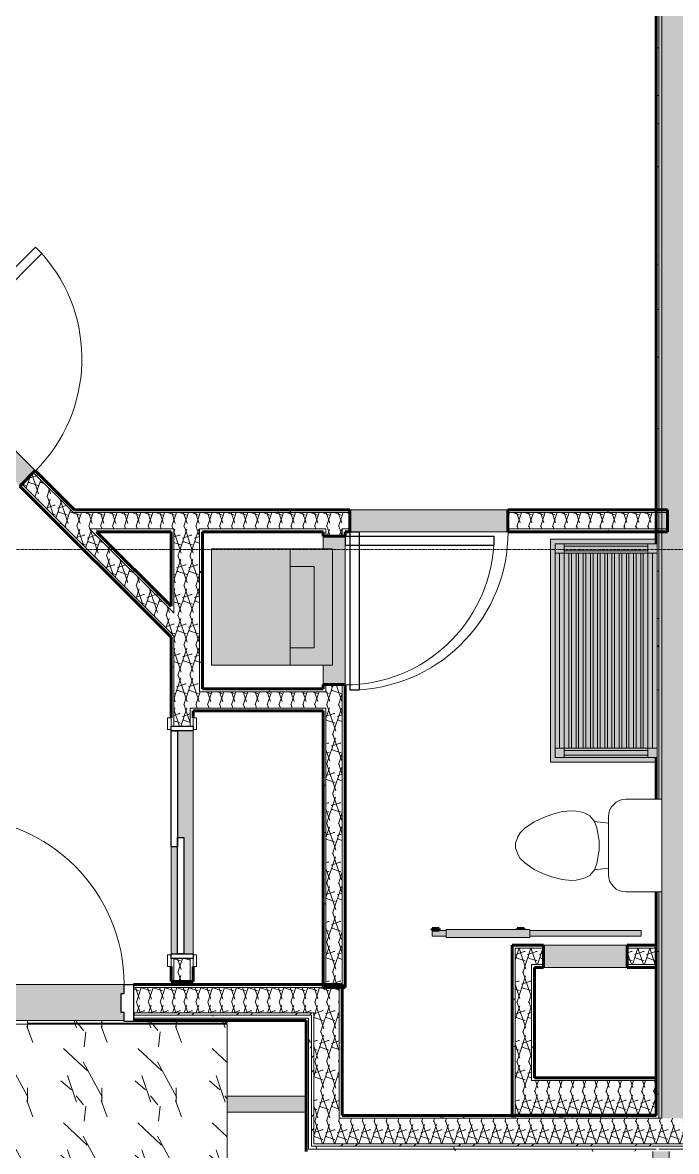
# Model space of a CAD drawing. Header units: inches. Extents: x -4169 to -1846, y 9706 to 12377.
# Drawn here: x -3479.4 to -3338.6, y 11717.6 to 11960.7 of the extents above; entities that cross this region are included whole.
import ezdxf

# ---------------------------------------------------------------- set-up
doc = ezdxf.new("R2010")
doc.units = ezdxf.units.IN
doc.header["$MEASUREMENT"] = 0
doc.linetypes.add('Grid Line 1_2_', pattern=[0.875, 0.5, -0.125, 0.125, -0.125])
for name, color, linetype, lineweight in [('0-1', 7, 'Continuous', 5), ('0-2', 50, 'Continuous', 18), ('A-CLNG', 13, 'Continuous', 18), ('A-CLNG-PATT-1', 252, 'Continuous', 18), ('A-DOOR', 31, 'Continuous', 18), ('A-DOOR-1', 250, 'Continuous', 9), ('A-DOOR-2', 90, 'Continuous', 30), ('A-DOOR-3', 135, 'Continuous', 18), ('A-DOOR-4', 50, 'Continuous', 18), ('A-DOOR-5', 10, 'Continuous', 60), ('A-DOOR-6', 31, 'Continuous', 30), ('A-DOOR-7', 31, 'Continuous', 9), ('A-DOOR-FRAM', 31, 'Continuous', 30), ('A-DOOR-FRAM-1', 90, 'Continuous', 30), ('A-WALL', 113, 'Continuous', 18), ('A-WALL-1', 8, 'Continuous', 5), ('A-WALL-3', 252, 'Continuous', 18), ('A-WALL-4', 10, 'Continuous', 60), ('A-WALL-5', 50, 'Continuous', 18), ('A-WALL-PATT-1', 250, 'Continuous', 9), ('A-WALL-PATT-2', 253, 'Continuous', 9), ('A-WALL-PATT-4', 111, 'Continuous', 9), ('I-WALL', 2, 'Continuous', 18), ('I-WALL-2', 2, 'Continuous', 5), ('I-WALL-3', 2, 'Continuous', 60), ('P-SANR-FIXT-2', 250, 'Continuous', 9), ('P-SANR-FIXT-3', 55, 'Continuous', 9), ('Q-CASE-1', 9, 'Continuous', 9), ('Q-CASE-3', 250, 'Continuous', 9), ('S-BEAM', 12, 'Continuous', 9), ('S-GRID-1', 1, 'Grid Line 1_2_', 9)]:
    doc.layers.add(name, color=color, linetype=linetype, lineweight=lineweight)
pattern_1 = [(0, (0, 0), (20.48, 5.12), [0.845, -14.515, 0.845, -14.515, -81.92]), (0, (0, 0), (20.48, 5.12), [-30.72, 0.845, -29.875, 0.845, -14.515, -35.84]), (0, (0, 0), (20.48, 5.12), [-76.8, 0.845, -9.395, 0.845, -24.755]), (120, (7.68, 2.56), (-14.67405, 15.1762003), [0.845, -14.515, 0.845, -14.515, -81.92]), (120, (7.68, 2.56), (-14.67405, 15.1762003), [-30.72, 0.845, -29.875, 0.845, -14.515, -35.84]), (120, (7.68, 2.56), (-14.67405, 15.1762003), [-76.8, 0.845, -9.395, 0.845, -24.755]), (240, (10.24, 12.8), (-5.80595, -20.2962003), [0.845, -14.515, 0.845, -14.515, -81.92]), (240, (10.24, 12.8), (-5.80595, -20.2962003), [-30.72, 0.845, -29.875, 0.845, -14.515, -35.84]), (240, (10.24, 12.8), (-5.80595, -20.2962003), [-76.8, 0.845, -9.395, 0.845, -24.755])]
pattern_2 = [(161.57, (0.32, 0.32), (-2.560496185, -0.000537386), [0, -18.214, 2.022, 0]), (18.43, (-0.32, 0.32), (-2.560496185, 0.000537386), [0, -18.214, 2.022, 0]), (108.43, (0.32, 0.32), (1.27922091, -6.400876726), [6.07, -14.166]), (71.57, (-0.32, 0.32), (1.27922091, 6.400876726), [6.07, -14.166])]
pattern_3 = [(45, (0, 0), (-6.335677, 6.335677), []), (45, (0, 9.6), (-6.335677, 6.335677), [])]

# ---------------------------------------------------------------- blocks, each defined once
blk = doc.blocks.new('SWING - SINGLE - FLUSH - 2-10 x 6-8 - PRIVACY-2632541-ENLARGED RCP - 2ND FLOOR PLAN')
at = {"layer": 'A-DOOR-1'}
blk.add_arc((17, 2.37), 34.07, 93.3657, 180, dxfattribs=at)
at = {"layer": 'A-DOOR-2'}
for p, q in [((15, 2.37), (15, 36.38)), ((17, 36.38), (15, 36.38)), ((17, 2.37), (17, 36.38)), ((17, 2.37), (15, 2.37))]:
    blk.add_line(p, q, dxfattribs=at)
blk = doc.blocks.new('Stacked Washer and Dryer - 26_x25_ - Private-1372850-ENLARGED RCP - 2ND FLOOR PLAN')
at = {"layer": 'P-SANR-FIXT-3'}
blk.add_hatch(color=256, dxfattribs=at).paths.add_polyline_path([(10.03, 12.5), (0, 12.5), (0, -12.5), (26, -12.5), (26, 12.5), (11.25, 12.5)], flags=0)
at = {"layer": 'P-SANR-FIXT-2'}
for p, q in [((26, 12.5), (0, 12.5)), ((0, -12.5), (0, 12.5)), ((16.91, -12.5), (16.91, 12.5)), ((26, 12.5), (26, -12.5)), ((22.09, 8.75), (16.91, 8.75)), ((22.09, -8.75), (22.09, 8.75)), ((16.91, -8.75), (22.09, -8.75)), ((0, -12.5), (26, -12.5))]:
    blk.add_line(p, q, dxfattribs=at)
blk = doc.blocks.new('SWING - SINGLE - FLUSH - 2-10 x 6-8 - PRIVACY-2632540-ENLARGED RCP - 2ND FLOOR PLAN')
at = {"layer": 'A-DOOR-1'}
blk.add_arc((17, -2.37), 34.07, 180, 266.6343, dxfattribs=at)
at = {"layer": 'A-DOOR-2'}
for p, q in [((15, -2.37), (15, -36.38)), ((17, -2.37), (15, -2.37)), ((17, -2.37), (17, -36.38)), ((17, -36.38), (15, -36.38))]:
    blk.add_line(p, q, dxfattribs=at)
blk = doc.blocks.new('SWING - SINGLE - FLUSH - 2-8 x 6-8 - PASSAGE-2632548-ENLARGED RCP - 2ND FLOOR PLAN')
at = {"layer": 'A-DOOR-1'}
blk.add_arc((16, -2.37), 32.07, 180, 266.4241, dxfattribs=at)
at = {"layer": 'A-DOOR-2'}
for p, q in [((14, -2.37), (14, -34.38)), ((16, -2.37), (14, -2.37)), ((16, -2.37), (16, -34.38)), ((16, -34.38), (14, -34.38))]:
    blk.add_line(p, q, dxfattribs=at)
blk = doc.blocks.new('SLIDING - FLUSH - 4-0 x 6-8-2636080-ENLARGED RCP - 2ND FLOOR PLAN')
at = {"layer": 'A-DOOR-1'}
for p, q in [((-26.75, 3.25), (-24.25, 3.25)), ((-26.75, 2.5), (-26.75, 3.25)), ((-24.25, 2.5), (-26.75, 2.5)), ((-24.25, 3.25), (-24.25, 2.5)), ((24.25, 3.25), (26.75, 3.25)), ((24.25, 2.5), (24.25, 3.25)), ((26.75, 2.5), (24.25, 2.5)), ((26.75, 3.25), (26.75, 2.5)), ((-26.75, -2.25), (-24.25, -2.25)), ((-26.75, -3), (-26.75, -2.25)), ((-24.25, -2.25), (-24.25, -3)), ((24.25, -2.25), (26.75, -2.25)), ((24.25, -3), (24.25, -2.25)), ((26.75, -2.25), (26.75, -3)), ((-24.25, -3), (-26.75, -3)), ((26.75, -3), (24.25, -3))]:
    blk.add_line(p, q, dxfattribs=at)
at = {"layer": 'A-DOOR-2'}
for p, q in [((-1, 0.5), (24, 0.5)), ((-1, -0.88), (-1, 0.5)), ((24, 0.5), (24, -0.88)), ((-24, -0.88), (1, -0.88)), ((-24, -2.25), (-24, -0.88)), ((1, -2.25), (-24, -2.25)), ((24, -0.88), (-1, -0.88)), ((1, -0.88), (1, -2.25))]:
    blk.add_line(p, q, dxfattribs=at)
at = {"layer": 'A-DOOR-FRAM-1'}
for p, q in [((-25, 2.5), (-24, 2.5)), ((-25, -2.25), (-25, 2.5)), ((-24, 2.5), (-24, -2.25)), ((24, 2.5), (25, 2.5)), ((24, -2.25), (24, 2.5)), ((25, 2.5), (25, -2.25)), ((-24, -2.25), (-25, -2.25)), ((25, -2.25), (24, -2.25))]:
    blk.add_line(p, q, dxfattribs=at)
blk = doc.blocks.new('Toilet-Domestic-3D - Toilet-Domestic-3D-1352612-ENLARGED RCP - 2ND FLOOR PLAN')
at = {"layer": 'P-SANR-FIXT-2'}
for p, q in [((-9.98, 19.48), (9.98, 19.48)), ((-9.98, 11.75), (-9.98, 19.48)), ((9.98, 19.48), (9.98, 11.75)), ((6.25, 8.02), (-6.25, 8.02)), ((-4.86, 8.02), (-5.21, 5)), ((4.86, 8.02), (5.21, 5)), ((-5.21, 5), (-6.4, 4)), ((-3.84, 5.5), (-5.21, 5)), ((-1, 6), (-3.84, 5.5)), ((1, 6), (-1, 6)), ((3.84, 5.5), (1, 6)), ((5.21, 5), (3.84, 5.5)), ((6.4, 4), (5.21, 5)), ((-6.97, 3), (-7.24, 2)), ((-6.4, 4), (-6.97, 3)), ((6.97, 3), (6.4, 4)), ((7.24, 2), (6.97, 3)), ((-7.41, 1), (-7.5, 0)), ((-7.5, 0), (-7.33, -1.99)), ((-7.24, 2), (-7.41, 1)), ((7.41, 1), (7.24, 2)), ((7.33, -1.99), (7.5, 0)), ((7.5, 0), (7.41, 1)), ((-7.33, -1.99), (-6.79, -4)), ((6.79, -4), (7.33, -1.99)), ((-6.79, -4), (-6.06, -6)), ((6.06, -6), (6.79, -4)), ((-6.06, -6), (-5.13, -8)), ((5.13, -8), (6.06, -6)), ((-5.13, -8), (-3.74, -10)), ((3.74, -10), (5.13, -8)), ((-3.74, -10), (-2.74, -11)), ((-2.74, -11), (-1.87, -11.5)), ((-1.87, -11.5), (-0.5, -12)), ((-0.5, -12), (0.5, -12)), ((0.5, -12), (1.87, -11.5)), ((1.87, -11.5), (2.74, -11)), ((2.74, -11), (3.74, -10))]:
    blk.add_line(p, q, dxfattribs=at)
for centre, start, end in [((-6.25, 11.75), 180, 270), ((6.25, 11.75), 270, 360)]:
    blk.add_arc(centre, 3.73, start, end, dxfattribs=at)
blk = doc.blocks.new('Bath Vanity - Bath Vanity 48_-2581695-ENLARGED RCP - 2ND FLOOR PLAN')
at = {"layer": 'Q-CASE-1'}
h = blk.add_hatch(color=256, dxfattribs=at)
h.paths.add_polyline_path([(-23.26, 24), (-23.26, 1.25), (-22.26, 1.25), (-22.26, 23), (23.74, 23), (23.74, 1.25), (24.74, 1.25), (24.74, 24), (-22.26, 24)], flags=0)
h.paths.add_polyline_path([(-20.26, 21.16), (-20.26, 21), (21.74, 21), (21.74, 22), (-20.26, 22)], flags=0)
h.paths.add_polyline_path([(-20.26, 13.27), (21.74, 13.27), (21.74, 13.82), (-20.26, 13.82)], flags=0)
h.paths.add_polyline_path([(-20.26, 19.45), (21.74, 19.45), (21.74, 20), (-20.26, 20)], flags=0)
h.paths.add_polyline_path([(-20.26, 15.36), (-20.26, 14.82), (21.74, 14.82), (21.74, 15.36), (12.97, 15.36)], flags=0)
h.paths.add_polyline_path([(-20.26, 11.73), (21.74, 11.73), (21.74, 12.27), (-20.26, 12.27)], flags=0)
h.paths.add_polyline_path([(-20.26, 3), (-20.26, 2), (21.74, 2), (21.74, 3), (10.62, 3)], flags=0)
h.paths.add_polyline_path([(-20.26, 10.18), (21.74, 10.18), (21.74, 10.73), (-20.26, 10.73)], flags=0)
h.paths.add_polyline_path([(-20.26, 16.91), (-20.26, 16.36), (21.74, 16.36), (21.74, 16.91), (12.97, 16.91)], flags=0)
h.paths.add_polyline_path([(-20.26, 4.55), (-20.26, 4), (21.74, 4), (21.74, 4.55), (11.69, 4.55)], flags=0)
h.paths.add_polyline_path([(-20.26, 8.64), (21.74, 8.64), (21.74, 9.18), (-20.26, 9.18)], flags=0)
h.paths.add_polyline_path([(-20.26, 18.45), (-20.26, 17.91), (21.74, 17.91), (21.74, 18.45), (12.97, 18.45)], flags=0)
h.paths.add_polyline_path([(-20.26, 6.09), (-20.26, 5.55), (21.74, 5.55), (21.74, 6.09), (12.75, 6.09)], flags=0)
h.paths.add_polyline_path([(-20.26, 7.09), (21.74, 7.09), (21.74, 7.64), (-20.26, 7.64)], flags=0)
h = blk.add_hatch(color=256, dxfattribs=at)
h.paths.add_polyline_path([(-22.26, 2), (-22.26, 1), (-20.26, 1), (-20.26, 3), (-22.26, 3)], flags=0)
h.paths.add_polyline_path([(-22.26, 21), (-20.26, 21), (-20.26, 23), (-22.26, 23), (-22.26, 21.16)], flags=0)
h.paths.add_polyline_path([(21.74, 1), (23.74, 1), (23.74, 3), (21.74, 3), (21.74, 1.25)], flags=0)
h.paths.add_polyline_path([(21.74, 21), (23.74, 21), (23.74, 23), (21.74, 23), (21.74, 21.16)], flags=0)
for points in [[(-20.26, 23), (-20.26, 22), (21.74, 22), (21.74, 23), (12.97, 23)], [(-22.26, 4), (-22.26, 3), (-21.76, 3), (-21.76, 21), (-22.26, 21), (-22.26, 4.55)], [(-21.76, 13.27), (-21.76, 3), (-20.76, 3), (-20.76, 21), (-21.76, 21), (-21.76, 13.82)], [(-20.76, 7.09), (-20.76, 3), (-20.26, 3), (-20.26, 21), (-20.76, 21), (-20.76, 7.64)], [(-20.26, 21), (-20.26, 20), (21.74, 20), (21.74, 21), (12.97, 21)], [(-20.26, 19.45), (-20.26, 18.45), (21.74, 18.45), (21.74, 19.45), (12.97, 19.45)], [(21.74, 6.09), (21.74, 3), (22.24, 3), (22.24, 21), (21.74, 21), (21.74, 7.09)], [(22.24, 21), (22.24, 3), (23.24, 3), (23.24, 21), (23.03, 21)], [(23.24, 6.09), (23.24, 3), (23.74, 3), (23.74, 21), (23.24, 21), (23.24, 7.09)], [(-20.26, 17.91), (-20.26, 16.91), (21.74, 16.91), (21.74, 17.91), (12.97, 17.91)], [(-20.26, 16.36), (-20.26, 15.36), (21.74, 15.36), (21.74, 16.36), (12.97, 16.36)], [(-20.26, 14.82), (-20.26, 13.82), (21.74, 13.82), (21.74, 14.82), (12.97, 14.82)], [(-20.26, 13.27), (-20.26, 12.27), (21.74, 12.27), (21.74, 13.27), (12.97, 13.27)], [(-20.26, 11.73), (-20.26, 10.73), (21.74, 10.73), (21.74, 11.73), (12.97, 11.73)], [(-20.26, 10.18), (-20.26, 9.18), (21.74, 9.18), (21.74, 10.18), (12.97, 10.18)], [(-20.26, 8.64), (-20.26, 7.64), (21.74, 7.64), (21.74, 8.64), (12.97, 8.64)], [(-20.26, 7.09), (-20.26, 6.09), (21.74, 6.09), (21.74, 7.09), (12.97, 7.09)], [(-20.26, 5.55), (-20.26, 4.55), (21.74, 4.55), (21.74, 5.55), (12.38, 5.55)], [(-20.26, 4), (-20.26, 3), (21.74, 3), (21.74, 4), (-19.26, 4)], [(-20.26, 1), (21.74, 1), (21.74, 2), (-20.26, 2), (-20.26, 1.25)]]:
    blk.add_hatch(color=256, dxfattribs=at).paths.add_polyline_path(points, flags=0)
at = {"layer": 'Q-CASE-3'}
for p, q in [((-23.26, 1.25), (-23.26, 24)), ((-23.26, 24), (24.74, 24)), ((-22.26, 21), (-22.26, 23)), ((-22.26, 23), (-20.26, 23)), ((-20.26, 23), (21.74, 23)), ((-20.26, 23), (-20.26, 21)), ((-20.26, 22), (21.74, 22)), ((21.74, 21), (21.74, 23)), ((21.74, 23), (23.74, 23)), ((23.74, 23), (23.74, 21)), ((24.74, 24), (24.74, 1.25)), ((-22.26, 21), (-22.26, 3)), ((-20.26, 21), (-22.26, 21)), ((-21.76, 21), (-21.76, 3)), ((-20.76, 21), (-20.76, 3)), ((21.74, 21), (-20.26, 21)), ((-20.26, 21), (-20.26, 3)), ((-20.26, 20), (21.74, 20)), ((21.74, 19.45), (-20.26, 19.45)), ((21.74, 21), (21.74, 3)), ((23.74, 21), (21.74, 21)), ((22.24, 21), (22.24, 3)), ((23.24, 21), (23.24, 3)), ((23.74, 21), (23.74, 3)), ((-20.26, 18.45), (21.74, 18.45)), ((21.74, 17.91), (-20.26, 17.91)), ((-20.26, 16.91), (21.74, 16.91)), ((21.74, 16.36), (-20.26, 16.36)), ((-20.26, 15.36), (21.74, 15.36)), ((21.74, 14.82), (-20.26, 14.82)), ((-20.26, 13.82), (21.74, 13.82)), ((21.74, 13.27), (-20.26, 13.27)), ((-20.26, 12.27), (21.74, 12.27)), ((21.74, 11.73), (-20.26, 11.73)), ((-20.26, 10.73), (21.74, 10.73)), ((21.74, 10.18), (-20.26, 10.18)), ((-20.26, 9.18), (21.74, 9.18)), ((21.74, 8.64), (-20.26, 8.64)), ((-20.26, 7.64), (21.74, 7.64)), ((21.74, 7.09), (-20.26, 7.09)), ((-20.26, 6.09), (21.74, 6.09)), ((21.74, 5.55), (-20.26, 5.55)), ((-22.26, 1), (-22.26, 3)), ((-22.26, 3), (-20.26, 3)), ((-20.26, 4.55), (21.74, 4.55)), ((21.74, 4), (-20.26, 4)), ((-20.26, 3), (21.74, 3)), ((-20.26, 3), (-20.26, 1)), ((21.74, 1), (21.74, 3)), ((21.74, 3), (23.74, 3)), ((23.74, 3), (23.74, 1)), ((-20.26, 1), (-22.26, 1)), ((-20.26, 2), (21.74, 2)), ((-20.26, 1), (21.74, 1)), ((23.74, 1), (21.74, 1))]:
    blk.add_line(p, q, dxfattribs=at)
blk = doc.blocks.new('BARN - FLUSH - WIDTH 2-2638555-ENLARGED RCP - 2ND FLOOR PLAN')
at = {"layer": 'A-DOOR-3'}
for points in [[(-31.5, 5.67), (-31.5, 6), (-33, 6), (-33, 5.67)], [(-15.13, 4.07), (-12, 4.07), (-12, 5.82), (-30, 5.82), (-30, 4.07), (-21.6, 4.07)], [(-13.23, 5.82), (-13.23, 6), (-14.73, 6), (-14.73, 5.82)]]:
    blk.add_hatch(color=256, dxfattribs=at).paths.add_polyline_path(points, flags=0)
h = blk.add_hatch(color=256, dxfattribs=at)
h.paths.add_polyline_path([(8.72, 4.95), (12, 4.95), (12, 5.57), (-12, 5.55), (-12, 4.95), (6.66, 4.95)], flags=0)
h.paths.add_polyline_path([(-33, 4.95), (-30, 4.95), (-30, 5.57), (-33, 5.55), (-33, 5.11)], flags=0)
h = blk.add_hatch(color=256, dxfattribs=at)
h.paths.add_polyline_path([(-33, 4.32), (-30, 4.34), (-30, 4.95), (-33, 4.95), (-33, 4.34)], flags=0)
h.paths.add_polyline_path([(8.72, 4.32), (12, 4.34), (12, 4.95), (-12, 4.95), (-12, 4.32), (6.75, 4.32)], flags=0)
at = {"layer": 'A-DOOR-4'}
for p, q in [((-30, 5.57), (-33, 5.57)), ((-33, 5.57), (-33, 4.95)), ((-33, 4.95), (-33, 4.32)), ((-30, 4.07), (-30, 5.82)), ((-30, 5.82), (-12, 5.82)), ((-12, 5.82), (-12, 4.07)), ((12, 5.57), (-12, 5.57)), ((12, 4.95), (12, 5.57)), ((12, 4.32), (12, 4.95)), ((-33, 4.32), (-30, 4.32)), ((-12, 4.07), (-30, 4.07)), ((-12, 4.32), (12, 4.32))]:
    blk.add_line(p, q, dxfattribs=at)
at = {"layer": 'A-DOOR-5'}
for p, q in [((-33, 6), (-33, 5.67)), ((-31.5, 6), (-33, 6)), ((-33, 5.67), (-31.5, 5.67)), ((-31.5, 5.67), (-31.5, 6)), ((-14.73, 6), (-14.73, 5.82)), ((-13.23, 6), (-14.73, 6)), ((-13.23, 5.82), (-13.23, 6))]:
    blk.add_line(p, q, dxfattribs=at)
blk = doc.blocks.new('CTR - 1st Phase - Unit Layouts_rvt-1-ENLARGED RCP - 2ND FLOOR PLAN')
at = {"layer": 'A-WALL-1'}
for points in [[(-3480, 11860.89), (-3476.64, 11864.25), (-3500.69, 11888.29), (-3504.04, 11884.93), (-3480.44, 11861.33)], [(-3396.65, 11851.04), (-3374.9, 11851.04), (-3374.9, 11855.79), (-3408.9, 11855.79), (-3408.9, 11851.04)], [(-3410.55, 11818.12), (-3409.92, 11818.12), (-3409.92, 11850.12), (-3414.67, 11850.12), (-3414.67, 11847.33), (-3412.67, 11847.33), (-3412.67, 11822.33), (-3414.67, 11822.33), (-3414.67, 11818.12), (-3412.67, 11818.12)], [(-3362.89, 11757.24), (-3349.17, 11757.26), (-3349.17, 11761.99), (-3367.17, 11761.99), (-3367.17, 11757.24)]]:
    blk.add_hatch(color=256, dxfattribs=at).paths.add_polyline_path(points, flags=0)
h = blk.add_hatch(color=256, dxfattribs=at)
h.paths.add_polyline_path([(-3447.42, 11760.19), (-3446.05, 11760.19), (-3446.05, 11783.19), (-3447.42, 11783.19), (-3447.42, 11781.25)], flags=0)
h.paths.add_polyline_path([(-3442.67, 11760.19), (-3442.67, 11808.19), (-3446.05, 11808.19), (-3446.05, 11785.19), (-3444.67, 11785.19), (-3444.67, 11760.19), (-3443.3, 11760.19)], flags=0)
at = {"layer": 'A-WALL-3'}
blk.add_hatch(color=256, dxfattribs=at).paths.add_polyline_path([(-3346, 11725.36), (-3342.97, 11725.36), (-3342.97, 11725.61), (-3373.3, 11725.61), (-3373.3, 11725.36), (-3362.89, 11725.36)], flags=0)
at = {"layer": 'A-WALL-PATT-1'}
h = blk.add_hatch(dxfattribs=at)
h.set_pattern_fill('FP_1', color=256, style=0, pattern_type=2)
h.set_pattern_definition(pattern_1)
h.paths.add_polyline_path([(-3447.42, 11834.14), (-3447.42, 11835.02), (-3464.06, 11851.66), (-3464.95, 11851.66), (-3450.98, 11837.69)], flags=0)
h.paths.add_polyline_path([(-3468.45, 11855.16), (-3467.56, 11855.16), (-3476.64, 11864.25), (-3477.09, 11863.8), (-3474.17, 11860.89)], flags=0)
h.paths.add_polyline_path([(-3501.13, 11887.84), (-3500.69, 11888.29), (-3505.11, 11892.71), (-3505.55, 11892.26), (-3501.57, 11888.29)], flags=0)
h.paths.add_polyline_path([(-3508.02, 11894.74), (-3507.58, 11895.18), (-3518.75, 11906.35), (-3518.75, 11905.47), (-3512.92, 11899.63)], flags=0)
h = blk.add_hatch(dxfattribs=at)
h.set_pattern_fill('FP_1', color=256, style=0, pattern_type=2)
h.set_pattern_definition(pattern_1)
h.paths.add_polyline_path([(-3447.42, 11828.31), (-3447.42, 11829.19), (-3479.56, 11861.33), (-3480, 11860.89), (-3456.81, 11837.69)], flags=0)
h.paths.add_polyline_path([(-3504.04, 11884.93), (-3503.6, 11885.37), (-3522.87, 11904.64), (-3522.85, 11903.74), (-3504.49, 11885.37)], flags=0)
h = blk.add_hatch(dxfattribs=at)
h.set_pattern_fill('FP_1', color=256, style=0, pattern_type=2)
h.set_pattern_definition(pattern_1)
h.paths.add_polyline_path([(-3374.9, 11855.16), (-3342.97, 11855.16), (-3342.97, 11855.79), (-3374.9, 11855.79)], flags=0)
h.paths.add_polyline_path([(-3441.3, 11855.16), (-3408.9, 11855.16), (-3408.9, 11855.79), (-3468.19, 11855.79), (-3467.56, 11855.16), (-3446.8, 11855.16)], flags=0)
h = blk.add_hatch(dxfattribs=at)
h.set_pattern_fill('FP_1', color=256, style=0, pattern_type=2)
h.set_pattern_definition(pattern_1)
h.paths.add_polyline_path([(-3362.89, 11851.04), (-3342.97, 11851.04), (-3342.97, 11851.66), (-3374.9, 11851.66), (-3374.9, 11851.04), (-3365.72, 11851.04)], flags=0)
h.paths.add_polyline_path([(-3409.92, 11851.04), (-3408.9, 11851.04), (-3408.9, 11851.66), (-3410.55, 11851.66), (-3410.55, 11851.04)], flags=0)
h.paths.add_polyline_path([(-3432.17, 11851.04), (-3414.05, 11851.04), (-3414.05, 11851.66), (-3441.3, 11851.66), (-3441.3, 11851.04), (-3438.67, 11851.04)], flags=0)
h.paths.add_polyline_path([(-3463.44, 11851.04), (-3446.8, 11851.04), (-3446.8, 11851.66), (-3464.06, 11851.66)], flags=0)
h = blk.add_hatch(dxfattribs=at)
h.set_pattern_fill('FP_1', color=256, style=0, pattern_type=2)
h.set_pattern_definition(pattern_1)
h.paths.add_polyline_path([(-3447.42, 11813.08), (-3446.8, 11813.08), (-3446.8, 11828.57), (-3447.42, 11829.19), (-3447.42, 11816.58)], flags=0)
h.paths.add_polyline_path([(-3446.8, 11833.52), (-3446.8, 11851.04), (-3447.42, 11851.04), (-3447.42, 11834.14)], flags=0)
h = blk.add_hatch(dxfattribs=at)
h.set_pattern_fill('FP_1', color=256, style=0, pattern_type=2)
h.set_pattern_definition(pattern_1)
h.paths.add_polyline_path([(-3440.67, 11817.2), (-3440.67, 11851.04), (-3441.3, 11851.04), (-3441.3, 11817.2)], flags=0)
h = blk.add_hatch(dxfattribs=at)
h.set_pattern_fill('FP_1', color=256, style=0, pattern_type=2)
h.set_pattern_definition(pattern_1)
h.paths.add_polyline_path([(-3414.05, 11752.91), (-3414.05, 11813.08), (-3414.67, 11813.08), (-3414.67, 11752.91)], flags=0)
h.paths.add_polyline_path([(-3414.05, 11816.58), (-3414.05, 11818.12), (-3414.67, 11818.12), (-3414.67, 11816.58)], flags=0)
h.paths.add_polyline_path([(-3414.67, 11850.12), (-3414.05, 11850.12), (-3414.05, 11851.04), (-3414.67, 11851.04), (-3414.67, 11850.93)], flags=0)
h = blk.add_hatch(dxfattribs=at)
h.set_pattern_fill('FP_1', color=256, style=0, pattern_type=2)
h.set_pattern_definition(pattern_1)
h.paths.add_polyline_path([(-3414.67, 11816.58), (-3414.67, 11817.2), (-3441.3, 11817.2), (-3441.3, 11816.58), (-3430.42, 11816.58)], flags=0)
h = blk.add_hatch(dxfattribs=at)
h.set_pattern_fill('FP_1', color=256, style=0, pattern_type=2)
h.set_pattern_definition(pattern_1)
h.paths.add_polyline_path([(-3373.3, 11725.36), (-3373.3, 11761.99), (-3373.92, 11761.99), (-3373.92, 11725.36), (-3373.42, 11725.36)], flags=0)
h = blk.add_hatch(dxfattribs=at)
h.set_pattern_fill('FP_1', color=256, style=0, pattern_type=2)
h.set_pattern_definition(pattern_1)
h.paths.add_polyline_path([(-3369.8, 11732.86), (-3369.17, 11732.86), (-3369.17, 11757.86), (-3369.8, 11757.86), (-3369.8, 11733.49)], flags=0)
h = blk.add_hatch(dxfattribs=at)
h.set_pattern_fill('FP_1', color=256, style=0, pattern_type=2)
h.set_pattern_definition(pattern_1)
h.paths.add_polyline_path([(-3349.17, 11757.24), (-3342.97, 11757.26), (-3342.97, 11757.86), (-3349.17, 11757.86), (-3349.17, 11757.26)], flags=0)
h.paths.add_polyline_path([(-3369.17, 11757.24), (-3367.17, 11757.26), (-3367.17, 11757.86), (-3369.17, 11757.86), (-3369.17, 11757.26)], flags=0)
at = {"layer": 'A-WALL-PATT-2'}
h = blk.add_hatch(dxfattribs=at)
h.set_pattern_fill('FP_2', color=256, style=0, pattern_type=2)
h.set_pattern_definition(pattern_2)
h.paths.add_polyline_path([(-3446.8, 11828.57), (-3446.8, 11833.52), (-3477.09, 11863.8), (-3479.56, 11861.33), (-3447.42, 11829.19)], flags=0)
h.paths.add_polyline_path([(-3503.6, 11885.37), (-3501.13, 11887.84), (-3519.37, 11906.09), (-3519.37, 11901.14), (-3504.04, 11885.81)], flags=0)
h = blk.add_hatch(dxfattribs=at)
h.set_pattern_fill('FP_2', color=256, style=0, pattern_type=2)
h.set_pattern_definition(pattern_2)
h.paths.add_polyline_path([(-3365.72, 11851.66), (-3342.97, 11851.66), (-3342.97, 11855.16), (-3374.9, 11855.16), (-3374.9, 11851.66), (-3368.4, 11851.66)], flags=0)
h.paths.add_polyline_path([(-3412.67, 11851.66), (-3408.9, 11851.66), (-3408.9, 11855.16), (-3468.45, 11855.16), (-3464.95, 11851.66), (-3414.05, 11851.66)], flags=0)
h = blk.add_hatch(dxfattribs=at)
h.set_pattern_fill('FP_2', color=256, style=0, pattern_type=2)
h.set_pattern_definition(pattern_2)
h.paths.add_polyline_path([(-3442.67, 11816.58), (-3441.3, 11816.58), (-3441.3, 11851.66), (-3446.8, 11851.66), (-3446.8, 11816.58), (-3443.3, 11816.58)], flags=0)
h = blk.add_hatch(dxfattribs=at)
h.set_pattern_fill('FP_2', color=256, style=0, pattern_type=2)
h.set_pattern_definition(pattern_2)
h.paths.add_polyline_path([(-3410.55, 11752.91), (-3410.55, 11818.12), (-3414.05, 11818.12), (-3414.05, 11752.91)], flags=0)
h.paths.add_polyline_path([(-3412.67, 11850.12), (-3410.55, 11850.12), (-3410.55, 11851.66), (-3414.05, 11851.66), (-3414.05, 11850.12)], flags=0)
h = blk.add_hatch(dxfattribs=at)
h.set_pattern_fill('FP_2', color=256, style=0, pattern_type=2)
h.set_pattern_definition(pattern_2)
h.paths.add_polyline_path([(-3442.67, 11813.08), (-3414.05, 11813.09), (-3414.05, 11816.58), (-3446.8, 11816.58), (-3446.8, 11813.08), (-3443.3, 11813.08)], flags=0)
h = blk.add_hatch(dxfattribs=at)
h.set_pattern_fill('FP_2', color=256, style=0, pattern_type=2)
h.set_pattern_definition(pattern_2)
h.paths.add_polyline_path([(-3443.3, 11754.19), (-3443.3, 11759.19), (-3446.8, 11759.19), (-3446.8, 11754.19)], flags=0)
h.paths.add_polyline_path([(-3446.8, 11809.19), (-3443.3, 11809.19), (-3443.3, 11813.08), (-3446.8, 11813.08), (-3446.8, 11812.45)], flags=0)
h = blk.add_hatch(dxfattribs=at)
h.set_pattern_fill('FP_2', color=256, style=0, pattern_type=2)
h.set_pattern_definition(pattern_2)
h.paths.add_polyline_path([(-3373.3, 11725.61), (-3369.8, 11725.61), (-3369.8, 11761.36), (-3373.3, 11761.36), (-3373.3, 11732.86)], flags=0)
h = blk.add_hatch(dxfattribs=at)
h.set_pattern_fill('FP_2', color=256, style=0, pattern_type=2)
h.set_pattern_definition(pattern_2)
h.paths.add_polyline_path([(-3349.17, 11757.86), (-3342.97, 11757.86), (-3342.97, 11761.36), (-3349.17, 11761.36)], flags=0)
h.paths.add_polyline_path([(-3367.17, 11757.86), (-3367.17, 11761.36), (-3369.8, 11761.36), (-3369.8, 11757.86), (-3369.17, 11757.86)], flags=0)
h = blk.add_hatch(dxfattribs=at)
h.set_pattern_fill('FP_2', color=256, style=0, pattern_type=2)
h.set_pattern_definition(pattern_2)
h.paths.add_polyline_path([(-3369.17, 11725.61), (-3342.97, 11725.61), (-3342.97, 11732.86), (-3369.8, 11732.86), (-3369.8, 11725.61)], flags=0)
at = {"layer": 'A-WALL-4'}
for p, q in [((-3480, 11860.89), (-3476.64, 11864.25)), ((-3476.64, 11864.25), (-3468.19, 11855.79)), ((-3447.42, 11828.31), (-3480, 11860.89)), ((-3468.19, 11855.79), (-3408.9, 11855.79)), ((-3408.9, 11855.79), (-3408.9, 11851.04)), ((-3374.9, 11855.79), (-3340.47, 11855.79)), ((-3374.9, 11851.04), (-3374.9, 11855.79)), ((-3340.47, 11855.79), (-3340.47, 11851.04)), ((-3447.42, 11851.04), (-3463.44, 11851.04)), ((-3463.44, 11851.04), (-3447.42, 11835.02)), ((-3447.42, 11835.02), (-3447.42, 11851.04)), ((-3414.67, 11851.04), (-3440.67, 11851.04)), ((-3440.67, 11851.04), (-3440.67, 11817.2)), ((-3414.67, 11850.12), (-3414.67, 11851.04)), ((-3409.92, 11850.12), (-3414.67, 11850.12)), ((-3408.9, 11851.04), (-3409.92, 11851.04)), ((-3409.92, 11851.04), (-3409.92, 11850.12)), ((-3340.47, 11851.04), (-3374.9, 11851.04)), ((-3447.42, 11817.2), (-3447.42, 11828.31)), ((-3414.67, 11817.2), (-3414.67, 11818.12)), ((-3414.67, 11818.12), (-3409.92, 11818.12)), ((-3409.92, 11818.12), (-3409.92, 11752.91)), ((-3447.42, 11813.08), (-3447.42, 11817.2)), ((-3440.67, 11817.2), (-3414.67, 11817.2)), ((-3447.42, 11812.45), (-3447.42, 11813.08)), ((-3447.42, 11810.94), (-3447.42, 11812.45)), ((-3414.67, 11812.45), (-3442.67, 11812.45)), ((-3442.67, 11812.45), (-3442.67, 11810.94)), ((-3414.67, 11752.91), (-3414.67, 11812.45)), ((-3373.92, 11725.36), (-3373.92, 11761.99)), ((-3373.92, 11761.99), (-3373.3, 11761.99)), ((-3373.3, 11761.99), (-3369.17, 11761.99)), ((-3369.17, 11761.99), (-3367.17, 11761.99)), ((-3367.17, 11761.99), (-3367.17, 11757.24)), ((-3349.17, 11761.99), (-3342.97, 11761.99)), ((-3349.17, 11757.24), (-3349.17, 11761.99)), ((-3342.97, 11761.99), (-3342.97, 11757.24)), ((-3447.42, 11754.19), (-3447.42, 11757.44)), ((-3442.67, 11757.44), (-3442.67, 11754.19)), ((-3369.17, 11757.24), (-3369.17, 11733.49)), ((-3367.17, 11757.24), (-3369.17, 11757.24)), ((-3342.97, 11757.24), (-3349.17, 11757.24)), ((-3442.67, 11754.19), (-3447.42, 11754.19)), ((-3409.92, 11752.91), (-3414.67, 11752.91)), ((-3369.17, 11733.49), (-3342.97, 11733.49)), ((-3342.97, 11733.49), (-3342.97, 11725.36)), ((-3373.3, 11725.36), (-3373.92, 11725.36)), ((-3369.17, 11725.36), (-3373.3, 11725.36)), ((-3342.97, 11725.36), (-3369.17, 11725.36))]:
    blk.add_line(p, q, dxfattribs=at)
at = {"layer": 'A-WALL-5'}
for p, q in [((-3476.64, 11864.25), (-3500.69, 11888.29)), ((-3477.09, 11863.8), (-3468.45, 11855.16)), ((-3479.56, 11861.33), (-3447.42, 11829.19)), ((-3468.45, 11855.16), (-3467.56, 11855.16)), ((-3408.9, 11855.16), (-3467.56, 11855.16)), ((-3374.9, 11855.79), (-3408.9, 11855.79)), ((-3340.47, 11855.16), (-3374.9, 11855.16)), ((-3464.95, 11851.66), (-3464.06, 11851.66)), ((-3464.95, 11851.66), (-3447.42, 11834.14)), ((-3446.8, 11851.66), (-3464.06, 11851.66)), ((-3446.8, 11851.66), (-3446.8, 11851.04)), ((-3446.8, 11833.52), (-3446.8, 11851.04)), ((-3414.05, 11851.66), (-3441.3, 11851.66)), ((-3441.3, 11851.66), (-3441.3, 11851.04)), ((-3441.3, 11817.2), (-3441.3, 11851.04)), ((-3414.67, 11850.12), (-3414.67, 11847.33)), ((-3414.05, 11851.66), (-3414.05, 11851.04)), ((-3414.05, 11851.04), (-3414.05, 11850.12)), ((-3408.9, 11851.66), (-3410.55, 11851.66)), ((-3410.55, 11851.66), (-3410.55, 11851.04)), ((-3410.55, 11851.04), (-3410.55, 11850.12)), ((-3409.92, 11818.12), (-3409.92, 11850.12)), ((-3408.9, 11851.04), (-3374.9, 11851.04)), ((-3340.47, 11851.66), (-3374.9, 11851.66)), ((-3446.8, 11833.52), (-3447.42, 11834.14)), ((-3446.8, 11828.57), (-3447.42, 11829.19)), ((-3446.8, 11817.2), (-3446.8, 11828.57)), ((-3414.67, 11822.33), (-3414.67, 11818.12)), ((-3414.05, 11818.12), (-3414.05, 11816.58)), ((-3410.55, 11818.12), (-3410.55, 11752.91)), ((-3446.8, 11817.2), (-3446.8, 11816.58)), ((-3446.8, 11816.58), (-3446.8, 11813.08)), ((-3441.3, 11817.2), (-3441.3, 11816.58)), ((-3414.67, 11816.58), (-3441.3, 11816.58)), ((-3414.67, 11816.58), (-3414.05, 11816.58)), ((-3446.8, 11813.08), (-3446.8, 11812.45)), ((-3414.67, 11813.08), (-3443.3, 11813.08)), ((-3443.3, 11813.08), (-3443.3, 11812.45)), ((-3414.67, 11813.08), (-3414.05, 11813.08)), ((-3414.05, 11813.08), (-3414.05, 11752.91)), ((-3446.8, 11812.45), (-3446.8, 11809.19)), ((-3443.3, 11812.45), (-3443.3, 11809.19)), ((-3442.67, 11760.19), (-3442.67, 11808.19)), ((-3447.42, 11783.19), (-3447.42, 11760.19)), ((-3349.17, 11761.99), (-3367.17, 11761.99)), ((-3373.3, 11725.61), (-3373.3, 11761.36)), ((-3369.8, 11761.36), (-3373.3, 11761.36)), ((-3369.17, 11761.36), (-3369.8, 11761.36)), ((-3367.17, 11761.36), (-3369.17, 11761.36)), ((-3342.97, 11761.36), (-3349.17, 11761.36)), ((-3446.8, 11759.19), (-3446.8, 11754.19)), ((-3443.3, 11759.19), (-3443.3, 11754.19)), ((-3369.8, 11732.86), (-3369.8, 11757.86)), ((-3369.17, 11757.86), (-3369.8, 11757.86)), ((-3367.17, 11757.86), (-3369.17, 11757.86)), ((-3367.17, 11757.24), (-3349.17, 11757.24)), ((-3342.97, 11757.86), (-3349.17, 11757.86)), ((-3369.8, 11732.86), (-3369.17, 11732.86)), ((-3369.17, 11732.86), (-3342.97, 11732.86)), ((-3373.3, 11725.36), (-3373.3, 11725.61)), ((-3373.3, 11725.61), (-3373.3, 11725.36)), ((-3373.3, 11725.61), (-3369.8, 11725.61)), ((-3369.8, 11725.61), (-3369.17, 11725.61)), ((-3369.17, 11725.61), (-3342.97, 11725.61))]:
    blk.add_line(p, q, dxfattribs=at)
at = {"layer": '0-2'}
for name, p, rotation in [('SWING - SINGLE - FLUSH - 2-10 x 6-8 - PRIVACY-2632540-ENLARGED RCP - 2ND FLOOR PLAN', (-3490.34, 11874.59), 134.9999999999904), ('SWING - SINGLE - FLUSH - 2-8 x 6-8 - PASSAGE-2632548-ENLARGED RCP - 2ND FLOOR PLAN', (-3412.3, 11834.12), 89.99999999999615), ('SWING - SINGLE - FLUSH - 2-10 x 6-8 - PRIVACY-2632541-ENLARGED RCP - 2ND FLOOR PLAN', (-3391.9, 11853.41), 180), ('Bath Vanity - Bath Vanity 48_-2581695-ENLARGED RCP - 2ND FLOOR PLAN', (-3341.72, 11824.72), 89.99999999997038), ('SWING - SINGLE - FLUSH - 2-10 x 6-8 - PRIVACY-2632540-ENLARGED RCP - 2ND FLOOR PLAN', (-3516.72, 11808.58), 134.9999999999929), ('SLIDING - FLUSH - 4-0 x 6-8-2636080-ENLARGED RCP - 2ND FLOOR PLAN', (-3445.17, 11784.19), 269.9999999999993), ('Toilet-Domestic-3D - Toilet-Domestic-3D-1352612-ENLARGED RCP - 2ND FLOOR PLAN', (-3361.2, 11783.46), 269.9999999999621)]:
    blk.add_blockref(name, p, dxfattribs=dict(at, rotation=rotation))
for name, p in [('Stacked Washer and Dryer - 26_x25_ - Private-1372850-ENLARGED RCP - 2ND FLOOR PLAN', (-3438.67, 11834.83)), ('BARN - FLUSH - WIDTH 2-2638555-ENLARGED RCP - 2ND FLOOR PLAN', (-3358.17, 11759.61))]:
    blk.add_blockref(name, p, dxfattribs=at)
blk = doc.blocks.new('CTR - 1st Phase - Shell_rvt-1-ENLARGED RCP - 2ND FLOOR PLAN')
at = {"layer": 'S-GRID-1'}
blk.add_line((-1846.46, 11847.19), (-4136.46, 11847.19), dxfattribs=at)
blk = doc.blocks.new('Dimension Lumber - LVL - 3_5X5_5-2120385-ENLARGED RCP - 2ND FLOOR PLAN')
at = {"layer": 'S-BEAM'}
blk.add_hatch(color=256, dxfattribs=at).paths.add_polyline_path([(23.51, -1.75), (35.63, -1.75), (35.63, 1.75), (18.6, 1.75), (18.6, -1.75)], flags=0)
for p, q in [((18.6, 1.75), (35.63, 1.75)), ((18.6, -1.75), (35.63, -1.75))]:
    blk.add_line(p, q, dxfattribs=at)
blk = doc.blocks.new('Dimension Lumber - LVL - 3_5X5_5-V176-ENLARGED RCP - 2ND FLOOR PLAN')
at = {"layer": 'S-BEAM'}
h = blk.add_hatch(color=256, dxfattribs=at)
h.paths.add_polyline_path([(34.76, -1.75), (34.76, 1.75), (-20.18, 1.75), (-20.18, -1.75), (6.3, -1.75)], flags=0)
h.paths.add_polyline_path([(-22.55, -1.75), (-22.55, 1.75), (-23.93, 1.75), (-23.93, -1.75), (-23.86, -1.75)], flags=0)
h.paths.add_polyline_path([(-26.31, -1.75), (-26.31, 1.75), (-28.81, 1.75), (-28.81, -1.75)], flags=0)
h.paths.add_polyline_path([(-31.18, 1.75), (-34.49, 1.75), (-34.49, -1.75), (-31.18, -1.75)], flags=0)
for p, q in [((-34.49, 1.75), (-31.18, 1.75)), ((-28.81, 1.75), (-26.31, 1.75)), ((-23.94, 1.75), (-22.55, 1.75)), ((-20.18, 1.75), (34.76, 1.75)), ((-34.49, -1.75), (-31.18, -1.75)), ((-28.81, -1.75), (-26.31, -1.75)), ((-23.94, -1.75), (-22.55, -1.75)), ((-20.18, -1.75), (34.76, -1.75))]:
    blk.add_line(p, q, dxfattribs=at)
blk = doc.blocks.new('HOLLOW METAL - UNIT DOOR-2154429-ENLARGED RCP - 2ND FLOOR PLAN')
at = {"layer": 'A-DOOR-6'}
for p, q in [((16.25, -4.125), (18, -4.125)), ((16.25, -40.125), (16.25, -4.125)), ((18, -4.125), (18, -40.125)), ((18, -40.125), (16.25, -40.125))]:
    blk.add_line(p, q, dxfattribs=at)
at = {"layer": 'A-DOOR-7'}
blk.add_arc((18, -4.125), 36, 180, 270, dxfattribs=at)
at = {"layer": 'A-DOOR-FRAM'}
for p, q in [((-20, 3.875), (-18, 3.875)), ((-20, -4.125), (-20, 3.875)), ((-18, 3.875), (-18, 1.9375)), ((18, 3.875), (20, 3.875)), ((18, 1.9375), (18, 3.875)), ((20, 3.875), (20, -4.125)), ((-18, 1.9375), (-17.375, 1.9375)), ((-17.375, 1.9375), (-17.375, -2.1875)), ((17.375, 1.9375), (18, 1.9375)), ((17.375, -2.1875), (17.375, 1.9375)), ((-18, -2.1875), (-18, -4.125)), ((-17.375, -2.1875), (-18, -2.1875)), ((18, -2.1875), (17.375, -2.1875)), ((18, -4.125), (18, -2.1875)), ((-18, -4.125), (-20, -4.125)), ((20, -4.125), (18, -4.125))]:
    blk.add_line(p, q, dxfattribs=at)

msp = doc.modelspace()

# ---------------------------------------------------------------- hatches: boundary and pattern name
at = {"layer": 'A-CLNG-PATT-1'}
h = msp.add_hatch(dxfattribs=at)
h.set_pattern_fill('FP_55', color=256, style=0, pattern_type=2)
h.set_pattern_definition([(108.435, (4.16, 0), (-16.000521, 32.0003383), [6.072, -44.525]), (139.399, (2.24, 5.76), (-96.00016541, 79.9998798), [2.95, -144.562]), (136.848, (16, 7.68), (-240.00202852, 223.9982064), [7.018, -343.889]), (109.983, (10.88, 12.48), (-47.99971113, 127.99986808), [3.746, -183.53]), (90, (9.6, 0), (-16, 16), [3.2, -12.8]), (118.443, (9.6, 3.2), (112.0002199, -207.99937941), [8.734, -427.981]), (84.289, (5.44, 10.88), (-16.00092206, -143.99947947), [3.216, -157.582]), (129.806, (5.76, 14.08), (64.00060153, -80.0001644), [2.499, -122.465])])
h.paths.add_polyline_path([(-3479.22, 11687.66), (-3435.32, 11687.66), (-3435.32, 11706.61), (-3497.3, 11706.61), (-3497.3, 11704.69), (-3497.55, 11704.69), (-3497.55, 11688.36), (-3479.55, 11688.36), (-3479.55, 11687.66)], flags=0)
h.paths.add_polyline_path([(-3486.5, 11706.86), (-3435.32, 11706.86), (-3435.32, 11745.01), (-3497.55, 11745.01), (-3497.55, 11744.69), (-3497.3, 11744.69), (-3497.3, 11742.69), (-3497.55, 11742.69), (-3497.55, 11706.86)], flags=0)
h.paths.add_polyline_path([(-3455.42, 11745.26), (-3435.32, 11745.26), (-3435.32, 11745.81), (-3455.52, 11745.81), (-3455.52, 11745.56), (-3457.52, 11745.56), (-3457.52, 11745.81), (-3478.3, 11745.81), (-3478.3, 11745.26), (-3455.52, 11745.26)], flags=0)
at = {"layer": 'A-WALL-PATT-4'}
h = msp.add_hatch(dxfattribs=at)
h.set_pattern_fill('FP_1', color=256, style=0, pattern_type=2)
h.set_pattern_definition(pattern_1)
h.paths.add_polyline_path([(-3342.35, 11724.74), (-3342.35, 11773.48), (-3342.97, 11773.48), (-3342.97, 11724.74)], flags=0)
h.paths.add_polyline_path([(-3342.35, 11793.44), (-3342.35, 12110.34), (-3342.97, 12110.34), (-3342.97, 11848.46), (-3342.72, 11848.46), (-3342.72, 11802.46), (-3342.97, 11802.46), (-3342.97, 11793.44), (-3342.46, 11793.44)], flags=0)
h = msp.add_hatch(dxfattribs=at)
h.set_pattern_fill('FP_2', color=256, style=0, pattern_type=2)
h.set_pattern_definition(pattern_2)
h.paths.add_polyline_path([(-3341.72, 11724.74), (-3336.22, 11724.74), (-3336.22, 11958.56), (-3336.35, 11958.56), (-3336.35, 11988.56), (-3336.22, 11988.56), (-3336.22, 12110.34), (-3341.72, 12110.34), (-3341.72, 11725.36)], flags=0)
h = msp.add_hatch(dxfattribs=at)
h.set_pattern_fill('FP_2', color=256, style=0, pattern_type=2)
h.set_pattern_definition(pattern_2)
h.paths.add_polyline_path([(-3501.42, 11747.44), (-3495.52, 11747.44), (-3495.52, 11752.94), (-3501.42, 11752.94), (-3501.42, 11749.08)], flags=0)
h.paths.add_polyline_path([(-3455.52, 11747.44), (-3416.67, 11747.46), (-3416.67, 11752.94), (-3455.52, 11752.94), (-3455.52, 11747.5)], flags=0)
h = msp.add_hatch(dxfattribs=at)
h.set_pattern_fill('FP_1', color=256, style=0, pattern_type=2)
h.set_pattern_definition(pattern_1)
h.paths.add_polyline_path([(-3416.67, 11752.94), (-3414.67, 11752.94), (-3414.67, 11753.56), (-3455.52, 11753.56), (-3455.52, 11752.94), (-3417.17, 11752.94)], flags=0)
h.paths.add_polyline_path([(-3497.95, 11752.94), (-3495.52, 11752.94), (-3495.52, 11753.56), (-3499.55, 11753.56), (-3499.55, 11752.94), (-3499.17, 11752.94)], flags=0)
h = msp.add_hatch(dxfattribs=at)
h.set_pattern_fill('FP_2', color=256, style=0, pattern_type=2)
h.set_pattern_definition(pattern_2)
h.paths.add_polyline_path([(-3416.66, 11724.74), (-3411.17, 11724.74), (-3411.2, 11752.91), (-3416.67, 11752.91), (-3416.67, 11724.74)], flags=0)
h = msp.add_hatch(dxfattribs=at)
h.set_pattern_fill('FP_1', color=256, style=0, pattern_type=2)
h.set_pattern_definition(pattern_1)
h.paths.add_polyline_path([(-3411.17, 11725.36), (-3410.55, 11725.36), (-3410.55, 11752.91), (-3411.17, 11752.91), (-3411.17, 11725.37)], flags=0)
h = msp.add_hatch(dxfattribs=at)
h.set_pattern_fill('FP_38', color=256, style=0, pattern_type=2)
h.set_pattern_definition(pattern_3)
h.paths.add_polyline_path([(-3417.17, 11746.94), (-3417.19, 11747.44), (-3455.52, 11747.44), (-3455.52, 11746.94), (-3417.22, 11746.94)], flags=0)
h.paths.add_polyline_path([(-3496.1, 11746.94), (-3495.52, 11746.94), (-3495.52, 11747.44), (-3499.17, 11747.44), (-3499.17, 11746.94), (-3497.95, 11746.94)], flags=0)
h = msp.add_hatch(dxfattribs=at)
h.set_pattern_fill('FP_38', color=256, style=0, pattern_type=2)
h.set_pattern_definition(pattern_3)
h.paths.add_polyline_path([(-3416.67, 11719.24), (-3416.67, 11747.44), (-3417.17, 11747.44), (-3417.17, 11719.24)], flags=0)
h = msp.add_hatch(dxfattribs=at)
h.set_pattern_fill('FP_1', color=256, style=0, pattern_type=2)
h.set_pattern_definition(pattern_1)
h.paths.add_polyline_path([(-3437.72, 11746.31), (-3417.8, 11746.31), (-3417.82, 11746.94), (-3455.52, 11746.94), (-3455.52, 11746.31)], flags=0)
h.paths.add_polyline_path([(-3498.05, 11746.31), (-3495.52, 11746.31), (-3495.52, 11746.94), (-3498.67, 11746.94), (-3498.67, 11746.31)], flags=0)
h = msp.add_hatch(dxfattribs=at)
h.set_pattern_fill('FP_1', color=256, style=0, pattern_type=2)
h.set_pattern_definition(pattern_1)
h.paths.add_polyline_path([(-3417.8, 11718.11), (-3417.8, 11746.31), (-3418.3, 11746.31), (-3418.3, 11718.11), (-3417.88, 11718.11)], flags=0)
h = msp.add_hatch(dxfattribs=at)
h.set_pattern_fill('FP_1', color=256, style=0, pattern_type=2)
h.set_pattern_definition(pattern_1)
h.paths.add_polyline_path([(-3417.8, 11718.74), (-3417.17, 11718.74), (-3417.17, 11746.94), (-3417.8, 11746.94), (-3417.8, 11725.36)], flags=0)
h = msp.add_hatch(dxfattribs=at)
h.set_pattern_fill('FP_2', color=256, style=0, pattern_type=2)
h.set_pattern_definition(pattern_2)
h.paths.add_polyline_path([(-3342.97, 11719.24), (-3341.72, 11719.24), (-3341.72, 11724.74), (-3416.67, 11724.74), (-3416.67, 11719.24), (-3346, 11719.24)], flags=0)
h = msp.add_hatch(dxfattribs=at)
h.set_pattern_fill('FP_1', color=256, style=0, pattern_type=2)
h.set_pattern_definition(pattern_1)
h.paths.add_polyline_path([(-3342.97, 11724.74), (-3342.97, 11725.36), (-3411.17, 11725.36), (-3411.17, 11724.74), (-3346, 11724.74)], flags=0)
h = msp.add_hatch(dxfattribs=at)
h.set_pattern_fill('FP_2', color=256, style=0, pattern_type=2)
h.set_pattern_definition(pattern_2)
h.paths.add_polyline_path([(-3210.94, 11719.24), (-3207.87, 11719.24), (-3207.87, 11724.74), (-3341.72, 11724.74), (-3341.72, 11719.24), (-3211.1, 11719.24)], flags=0)
h = msp.add_hatch(dxfattribs=at)
h.set_pattern_fill('FP_1', color=256, style=0, pattern_type=2)
h.set_pattern_definition(pattern_1)
h.paths.add_polyline_path([(-3342.35, 11718.11), (-3342.35, 11718.74), (-3417.8, 11718.74), (-3417.8, 11718.11), (-3342.97, 11718.11)], flags=0)
h = msp.add_hatch(dxfattribs=at)
h.set_pattern_fill('FP_38', color=256, style=0, pattern_type=2)
h.set_pattern_definition(pattern_3)
h.paths.add_polyline_path([(-3342.27, 11718.74), (-3341.72, 11718.74), (-3341.72, 11719.24), (-3417.17, 11719.24), (-3417.17, 11718.74), (-3342.35, 11718.74)], flags=0)
h = msp.add_hatch(dxfattribs=at)
h.set_pattern_fill('FP_1', color=256, style=0, pattern_type=2)
h.set_pattern_definition(pattern_1)
h.paths.add_polyline_path([(-3210.94, 11718.11), (-3201.87, 11718.11), (-3201.87, 11718.74), (-3342.35, 11718.74), (-3342.35, 11718.11), (-3212.17, 11718.11)], flags=0)
h = msp.add_hatch(dxfattribs=at)
h.set_pattern_fill('FP_38', color=256, style=0, pattern_type=2)
h.set_pattern_definition(pattern_3)
h.paths.add_polyline_path([(-3340.17, 11718.74), (-3202.37, 11718.74), (-3202.37, 11719.24), (-3341.72, 11719.24), (-3341.72, 11718.74)], flags=0)
h = msp.add_hatch(dxfattribs=at)
h.set_pattern_fill('FP_1', color=256, style=0, pattern_type=2)
h.set_pattern_definition(pattern_1)
h.paths.add_polyline_path([(-3416.68, 11717.61), (-3342.97, 11717.61), (-3342.97, 11718.11), (-3418.3, 11718.11), (-3418.3, 11717.61), (-3417.24, 11717.61)], flags=0)
h = msp.add_hatch(dxfattribs=at)
h.set_pattern_fill('FP_1', color=256, style=0, pattern_type=2)
h.set_pattern_definition(pattern_1)
h.paths.add_polyline_path([(-3201.25, 11717.61), (-3201.25, 11718.11), (-3342.97, 11718.11), (-3342.97, 11717.61), (-3202.11, 11717.61)], flags=0)
at = {"layer": 'I-WALL-2'}
h = msp.add_hatch(color=256, dxfattribs=at)
h.paths.add_polyline_path([(-3342.35, 11724.74), (-3341.72, 11724.74), (-3341.72, 11773.48), (-3342.35, 11773.48), (-3342.35, 11724.74)], flags=0)
h.paths.add_polyline_path([(-3341.72, 11793.44), (-3341.72, 12110.34), (-3342.35, 12110.34), (-3342.35, 11793.44), (-3341.83, 11793.44)], flags=0)
msp.add_hatch(color=256, dxfattribs=at).paths.add_polyline_path([(-3493.52, 11745.81), (-3457.52, 11745.81), (-3457.52, 11747.5), (-3458.15, 11747.5), (-3458.15, 11751.63), (-3457.52, 11751.63), (-3457.52, 11753.56), (-3493.52, 11753.56), (-3493.52, 11751.63), (-3492.9, 11751.63), (-3492.9, 11747.5), (-3493.52, 11747.5), (-3493.52, 11745.99)], flags=0)

# ---------------------------------------------------------------- linework, layer by layer
at = {"layer": 'A-CLNG'}
for p, q in [((-3497.55, 11745.01), (-3435.32, 11745.01)), ((-3478.3, 11745.26), (-3478.3, 11745.81)), ((-3435.32, 11745.26), (-3478.3, 11745.26)), ((-3435.32, 11745.81), (-3435.32, 11745.26)), ((-3435.32, 11745.01), (-3435.32, 11706.86))]:
    msp.add_line(p, q, dxfattribs=at)
at = {"layer": 'A-WALL'}
for p, q in [((-3342.35, 12110.34), (-3342.35, 11793.44)), ((-3341.72, 12110.34), (-3341.72, 11793.44)), ((-3342.35, 11773.48), (-3342.35, 11724.74)), ((-3341.72, 11773.48), (-3341.72, 11724.74)), ((-3455.52, 11752.94), (-3411.17, 11752.94)), ((-3411.17, 11724.74), (-3411.17, 11752.94)), ((-3455.52, 11747.44), (-3416.67, 11747.44)), ((-3416.67, 11719.24), (-3416.67, 11747.44)), ((-3455.52, 11746.94), (-3417.17, 11746.94)), ((-3455.52, 11746.31), (-3417.8, 11746.31)), ((-3417.8, 11718.11), (-3417.8, 11746.31)), ((-3417.17, 11718.74), (-3417.17, 11746.94)), ((-3411.17, 11724.74), (-3341.72, 11724.74)), ((-3201.87, 11718.74), (-3417.17, 11718.74)), ((-3202.37, 11719.24), (-3416.67, 11719.24)), ((-3417.8, 11718.11), (-3342.97, 11718.11)), ((-3201.25, 11718.11), (-3342.35, 11718.11))]:
    msp.add_line(p, q, dxfattribs=at)
at = {"layer": 'I-WALL'}
for p, q in [((-3457.52, 11753.56), (-3491.77, 11753.56)), ((-3493.52, 11745.81), (-3457.52, 11745.81))]:
    msp.add_line(p, q, dxfattribs=at)
at = {"layer": 'I-WALL-3'}
for p, q in [((-3342.97, 11848.46), (-3342.97, 12110.34)), ((-3342.97, 11793.44), (-3342.97, 11802.46)), ((-3342.97, 11725.36), (-3342.97, 11773.48)), ((-3455.52, 11753.56), (-3410.55, 11753.56)), ((-3410.55, 11753.56), (-3410.55, 11725.36)), ((-3418.3, 11745.81), (-3455.52, 11745.81)), ((-3418.3, 11717.61), (-3418.3, 11745.81)), ((-3410.55, 11725.36), (-3342.97, 11725.36))]:
    msp.add_line(p, q, dxfattribs=at)

# ---------------------------------------------------------------- block references
at = {"layer": '0-1'}
for name in ['CTR - 1st Phase - Shell_rvt-1-ENLARGED RCP - 2ND FLOOR PLAN', 'CTR - 1st Phase - Unit Layouts_rvt-1-ENLARGED RCP - 2ND FLOOR PLAN']:
    msp.add_blockref(name, (0, 0), dxfattribs=at)
at = {"layer": 'A-DOOR', "rotation": 180}
msp.add_blockref('HOLLOW METAL - UNIT DOOR-2154429-ENLARGED RCP - 2ND FLOOR PLAN', (-3475.52, 11749.44), dxfattribs=at)
at = {"layer": 'S-BEAM'}
msp.add_blockref('Dimension Lumber - LVL - 3_5X5_5-2120385-ENLARGED RCP - 2ND FLOOR PLAN', (-3453.92, 11727.79), dxfattribs=at)
at = {"layer": 'S-BEAM', "rotation": 269.9999999999994}
msp.add_blockref('Dimension Lumber - LVL - 3_5X5_5-V176-ENLARGED RCP - 2ND FLOOR PLAN', (-3341.92, 11683.13), dxfattribs=at)

doc.saveas('drawing.dxf')
